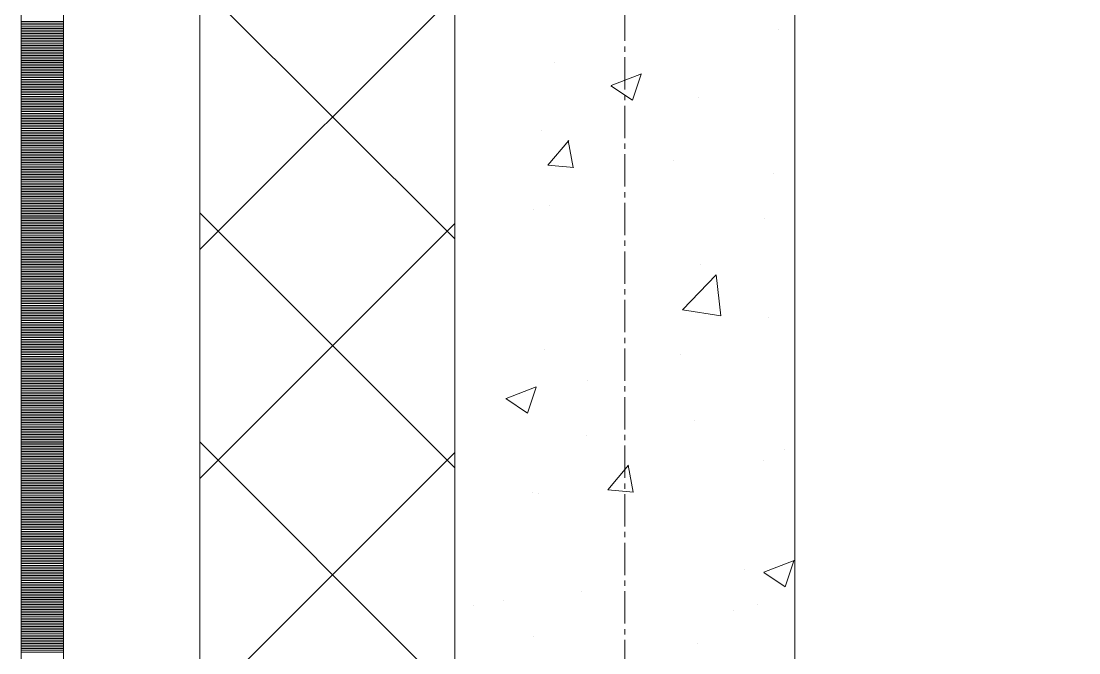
# Model space of a CAD drawing. Header units: millimetres. Extents: x 470010 to 1231400, y -134005 to 421770.
# Drawn here: x 806168 to 806790, y 138429 to 138801 of the extents above; entities that cross this region are included whole.
import ezdxf
from ezdxf.enums import TextEntityAlignment as Align

# ---------------------------------------------------------------- set-up
doc = ezdxf.new("R2010")
doc.units = ezdxf.units.MM
doc.linetypes.add('CENTER2', pattern=[28.575, 19.05, -3.175, 3.175, -3.175])
doc.linetypes.add('DASHED', pattern=[19.05, 12.7, -6.35])
doc.layers.get('Defpoints').update_dxf_attribs({"color": 140})
doc.layers.add('АР_Делит', color=120, linetype='Continuous', lineweight=0, plot=False)
for name, color, linetype, lineweight in [('АР_Стены ПЕНОблок', 52, 'Continuous', 20), ('АР_Тонкая', 254, 'Continuous', 5), ('АР_Утеплитель', 31, 'Continuous', 0), ('АР_Штриховка', 8, 'Continuous', 0)]:
    doc.layers.add(name, color=color, linetype=linetype, lineweight=lineweight)
doc.layers.add('РД_Оси_100', color=7, linetype='Continuous', lineweight=0, true_color=0x525252)
doc.styles.add('style1', font='ARIALN.TTF')

# ---------------------------------------------------------------- blocks, each defined once
blk = doc.blocks.new('СОШ_2200_АР_ОСИ_М100_28.05.24')
at = {"layer": 'АР_Делит', "color": 251, "linetype": 'DASHED', "true_color": 0x636466}
blk.add_lwpolyline([(114955, 135155), (114955, -355), (93595.036, -355), (93595.036, 13855), (94145, 13855), (94145, 68320), (66055, 68320), (66055, 13857.73), (83455, 13857.73), (83455, -355), (45245, -355), (45245, 13145), (44695, 13145), (44695, 26755), (45245, 26755), (45245, 68320), (20455, 68320), (20455, 26755), (27955, 26755), (27955, 13145), (-355, 13145), (-355, 100855)], dxfattribs=at)
at = {"layer": 'РД_Оси_100', "color": 251, "linetype": 'CENTER2', "true_color": 0x636466}
blk.add_line((0, -6155), (0, 139938.679), dxfattribs=at)
blk = doc.blocks.new('A$C9108343f')
at = {"layer": 'АР_Стены ПЕНОблок', "color": 18, "linetype": 'Continuous', "lineweight": 20, "true_color": 0x000000}
for p, q in [((140704.09, 313879.49), (140704.09, 237679.49)), ((140904.09, 237679.49), (140904.09, 313879.49))]:
    blk.add_line(p, q, dxfattribs=at)
at = {"layer": 'АР_Тонкая', "color": 18, "linetype": 'Continuous', "lineweight": 5, "true_color": 0x000000}
for p, q in [((140449.09, 313879.49), (140449.09, 237679.49)), ((140474.09, 313879.49), (140474.09, 237679.49)), ((140474.09, 237679.49), (140474.09, 313879.49)), ((140554.09, 237679.49), (140554.09, 313879.49))]:
    blk.add_line(p, q, dxfattribs=at)
at = {"layer": 'АР_Утеплитель', "color": 18, "linetype": 'Continuous', "lineweight": 0, "true_color": 0x000000}
for p, q in [((140554.09, 313879.49), (140554.09, 237679.49)), ((140704.09, 237679.49), (140704.09, 313879.49))]:
    blk.add_line(p, q, dxfattribs=at)
at = {"layer": 'АР_Штриховка', "color": 18, "linetype": 'Continuous', "lineweight": 0, "true_color": 0x000000}
for p, q in [((140704.09, 239039.34), (140554.09, 239189.34)), ((140554.09, 239033.06), (140704.09, 239183.06)), ((140449.09, 239167.24), (140474.09, 239167.24)), ((140449.09, 239166.24), (140474.09, 239166.24)), ((140449.09, 239165.24), (140474.09, 239165.24)), ((140449.09, 239164.24), (140474.09, 239164.24)), ((140449.09, 239163.24), (140474.09, 239163.24)), ((140449.09, 239162.24), (140474.09, 239162.24)), ((140449.09, 239161.24), (140474.09, 239161.24)), ((140449.09, 239160.24), (140474.09, 239160.24)), ((140449.09, 239159.24), (140474.09, 239159.24)), ((140894.74, 239162.41), (140894.74, 239162.41)), ((140449.09, 239158.24), (140474.09, 239158.24)), ((140449.09, 239157.24), (140474.09, 239157.24)), ((140449.09, 239156.24), (140474.09, 239156.24)), ((140449.09, 239155.24), (140474.09, 239155.24)), ((140449.09, 239154.24), (140474.09, 239154.24)), ((140449.09, 239153.24), (140474.09, 239153.24)), ((140449.09, 239152.24), (140474.09, 239152.24)), ((140449.09, 239151.24), (140474.09, 239151.24)), ((140449.09, 239150.24), (140474.09, 239150.24)), ((140449.09, 239149.24), (140474.09, 239149.24)), ((140449.09, 239148.24), (140474.09, 239148.24)), ((140449.09, 239147.24), (140474.09, 239147.24)), ((140449.09, 239146.24), (140474.09, 239146.24)), ((140449.09, 239145.24), (140474.09, 239145.24)), ((140449.09, 239144.24), (140474.09, 239144.24)), ((140449.09, 239143.24), (140474.09, 239143.24)), ((140449.09, 239142.24), (140474.09, 239142.24)), ((140449.09, 239141.24), (140474.09, 239141.24)), ((140762.82, 239143.36), (140762.82, 239143.36)), ((140449.09, 239140.24), (140474.09, 239140.24)), ((140449.09, 239139.24), (140474.09, 239139.24)), ((140449.09, 239138.24), (140474.09, 239138.24)), ((140449.09, 239137.24), (140474.09, 239137.24)), ((140449.09, 239136.24), (140474.09, 239136.24)), ((140449.09, 239135.24), (140474.09, 239135.24)), ((140449.09, 239134.24), (140474.09, 239134.24)), ((140796.08, 239129.7), (140813.87, 239136.53)), ((140808.64, 239121), (140813.79, 239136.35)), ((140449.09, 239133.24), (140474.09, 239133.24)), ((140449.09, 239132.24), (140474.09, 239132.24)), ((140449.09, 239131.24), (140474.09, 239131.24)), ((140449.09, 239130.24), (140474.09, 239130.24)), ((140449.09, 239129.24), (140474.09, 239129.24)), ((140449.09, 239128.24), (140474.09, 239128.24)), ((140796, 239129.52), (140808.64, 239121)), ((140449.09, 239127.24), (140474.09, 239127.24)), ((140449.09, 239126.24), (140474.09, 239126.24)), ((140449.09, 239125.24), (140474.09, 239125.24)), ((140449.09, 239124.24), (140474.09, 239124.24)), ((140449.09, 239123.24), (140474.09, 239123.24)), ((140449.09, 239122.24), (140474.09, 239122.24)), ((140847.47, 239122.82), (140847.47, 239122.82)), ((140449.09, 239121.24), (140474.09, 239121.24)), ((140449.09, 239120.24), (140474.09, 239120.24)), ((140449.09, 239119.24), (140474.09, 239119.24)), ((140449.09, 239118.24), (140474.09, 239118.24)), ((140449.09, 239117.24), (140474.09, 239117.24)), ((140449.09, 239116.24), (140474.09, 239116.24)), ((140449.09, 239115.24), (140474.09, 239115.24)), ((140449.09, 239114.24), (140474.09, 239114.24)), ((140449.09, 239113.24), (140474.09, 239113.24)), ((140449.09, 239112.24), (140474.09, 239112.24)), ((140449.09, 239111.24), (140474.09, 239111.24)), ((140449.09, 239110.24), (140474.09, 239110.24)), ((140449.09, 239109.24), (140474.09, 239109.24)), ((140449.09, 239108.24), (140474.09, 239108.24)), ((140449.09, 239107.24), (140474.09, 239107.24)), ((140449.09, 239106.24), (140474.09, 239106.24)), ((140449.09, 239105.24), (140474.09, 239105.24)), ((140449.09, 239104.24), (140474.09, 239104.24)), ((140449.09, 239103.24), (140474.09, 239103.24)), ((140449.09, 239102.24), (140474.09, 239102.24)), ((140449.09, 239101.24), (140474.09, 239101.24)), ((140449.09, 239100.24), (140474.09, 239100.24)), ((140449.09, 239099.24), (140474.09, 239099.24)), ((140449.09, 239098.24), (140474.09, 239098.24)), ((140449.09, 239097.24), (140474.09, 239097.24)), ((140755.03, 239103.09), (140755.03, 239103.09)), ((140758.89, 239082.69), (140771.14, 239097.28)), ((140773.82, 239081.3), (140770.89, 239097.22)), ((140449.09, 239096.24), (140474.09, 239096.24)), ((140449.09, 239095.24), (140474.09, 239095.24)), ((140449.09, 239094.24), (140474.09, 239094.24)), ((140449.09, 239093.24), (140474.09, 239093.24)), ((140449.09, 239092.24), (140474.09, 239092.24)), ((140449.09, 239091.24), (140474.09, 239091.24)), ((140449.09, 239090.24), (140474.09, 239090.24)), ((140449.09, 239089.24), (140474.09, 239089.24)), ((140449.09, 239088.24), (140474.09, 239088.24)), ((140449.09, 239087.24), (140474.09, 239087.24)), ((140449.09, 239086.24), (140474.09, 239086.24)), ((140449.09, 239085.24), (140474.09, 239085.24)), ((140832.66, 239085.26), (140832.66, 239085.26)), ((140449.09, 239084.24), (140474.09, 239084.24)), ((140449.09, 239083.24), (140474.09, 239083.24)), ((140449.09, 239082.24), (140474.09, 239082.24)), ((140449.09, 239081.24), (140474.09, 239081.24)), ((140449.09, 239080.24), (140474.09, 239080.24)), ((140449.09, 239079.24), (140474.09, 239079.24)), ((140449.09, 239078.24), (140474.09, 239078.24)), ((140758.89, 239082.68), (140774.07, 239081.35)), ((140449.09, 239077.24), (140474.09, 239077.24)), ((140449.09, 239076.24), (140474.09, 239076.24)), ((140449.09, 239075.24), (140474.09, 239075.24)), ((140449.09, 239074.24), (140474.09, 239074.24)), ((140449.09, 239073.24), (140474.09, 239073.24)), ((140449.09, 239072.24), (140474.09, 239072.24)), ((140891.66, 239077.85), (140891.66, 239077.85)), ((140449.09, 239071.24), (140474.09, 239071.24)), ((140449.09, 239070.24), (140474.09, 239070.24)), ((140449.09, 239069.24), (140474.09, 239069.24)), ((140449.09, 239068.24), (140474.09, 239068.24)), ((140449.09, 239067.24), (140474.09, 239067.24)), ((140449.09, 239066.24), (140474.09, 239066.24)), ((140449.09, 239065.24), (140474.09, 239065.24)), ((140449.09, 239064.24), (140474.09, 239064.24)), ((140449.09, 239063.24), (140474.09, 239063.24)), ((140449.09, 239062.24), (140474.09, 239062.24)), ((140449.09, 239061.24), (140474.09, 239061.24)), ((140449.09, 239060.24), (140474.09, 239060.24)), ((140449.09, 239059.24), (140474.09, 239059.24)), ((140449.09, 239058.24), (140474.09, 239058.24)), ((140449.09, 239057.24), (140474.09, 239057.24)), ((140449.09, 239056.24), (140474.09, 239056.24)), ((140449.09, 239055.24), (140474.09, 239055.24)), ((140449.09, 239054.24), (140474.09, 239054.24)), ((140704.09, 238904.64), (140554.09, 239054.64)), ((140750.63, 239056.87), (140750.63, 239056.87)), ((140759.73, 239058.81), (140759.73, 239058.81)), ((140449.09, 239053.24), (140474.09, 239053.24)), ((140449.09, 239052.24), (140474.09, 239052.24)), ((140449.09, 239051.24), (140474.09, 239051.24)), ((140449.09, 239050.24), (140474.09, 239050.24)), ((140449.09, 239049.24), (140474.09, 239049.24)), ((140449.09, 239048.24), (140474.09, 239048.24)), ((140449.09, 239047.24), (140474.09, 239047.24)), ((140554.09, 238898.35), (140704.09, 239048.35)), ((140886.22, 239051.14), (140886.22, 239051.14)), ((140449.09, 239046.24), (140474.09, 239046.24)), ((140449.09, 239045.24), (140474.09, 239045.24)), ((140449.09, 239044.24), (140474.09, 239044.24)), ((140449.09, 239043.24), (140474.09, 239043.24)), ((140449.09, 239042.24), (140474.09, 239042.24)), ((140449.09, 239041.24), (140474.09, 239041.24)), ((140449.09, 239040.24), (140474.09, 239040.24)), ((140449.09, 239039.24), (140474.09, 239039.24)), ((140449.09, 239038.24), (140474.09, 239038.24)), ((140449.09, 239037.24), (140474.09, 239037.24)), ((140449.09, 239036.24), (140474.09, 239036.24)), ((140449.09, 239035.24), (140474.09, 239035.24)), ((140449.09, 239034.24), (140474.09, 239034.24)), ((140449.09, 239033.24), (140474.09, 239033.24)), ((140449.09, 239032.24), (140474.09, 239032.24)), ((140449.09, 239031.24), (140474.09, 239031.24)), ((140449.09, 239030.24), (140474.09, 239030.24)), ((140449.09, 239029.24), (140474.09, 239029.24)), ((140449.09, 239028.24), (140474.09, 239028.24)), ((140449.09, 239027.24), (140474.09, 239027.24)), ((140449.09, 239026.24), (140474.09, 239026.24)), ((140449.09, 239025.24), (140474.09, 239025.24)), ((140449.09, 239024.24), (140474.09, 239024.24)), ((140449.09, 239023.24), (140474.09, 239023.24)), ((140848.62, 239024.03), (140848.62, 239024.03)), ((140449.09, 239022.24), (140474.09, 239022.24)), ((140449.09, 239021.24), (140474.09, 239021.24)), ((140449.09, 239020.24), (140474.09, 239020.24)), ((140449.09, 239019.24), (140474.09, 239019.24)), ((140449.09, 239018.24), (140474.09, 239018.24)), ((140449.09, 239017.24), (140474.09, 239017.24)), ((140449.09, 239016.24), (140474.09, 239016.24)), ((140838.09, 238997.6), (140857.88, 239018.22)), ((140860.64, 238994.09), (140857.83, 239018.21)), ((140449.09, 239015.24), (140474.09, 239015.24)), ((140449.09, 239014.24), (140474.09, 239014.24)), ((140449.09, 239013.24), (140474.09, 239013.24)), ((140449.09, 239012.24), (140474.09, 239012.24)), ((140449.09, 239011.24), (140474.09, 239011.24)), ((140449.09, 239010.24), (140474.09, 239010.24)), ((140449.09, 239009.24), (140474.09, 239009.24)), ((140449.09, 239008.24), (140474.09, 239008.24)), ((140449.09, 239007.24), (140474.09, 239007.24)), ((140449.09, 239006.24), (140474.09, 239006.24)), ((140449.09, 239005.24), (140474.09, 239005.24)), ((140449.09, 239004.24), (140474.09, 239004.24)), ((140449.09, 239003.24), (140474.09, 239003.24)), ((140449.09, 239002.24), (140474.09, 239002.24)), ((140449.09, 239001.24), (140474.09, 239001.24)), ((140449.09, 239000.24), (140474.09, 239000.24)), ((140449.09, 238999.24), (140474.09, 238999.24)), ((140449.09, 238998.24), (140474.09, 238998.24)), ((140838.06, 238997.67), (140860.65, 238994.17)), ((140449.09, 238997.24), (140474.09, 238997.24)), ((140449.09, 238996.24), (140474.09, 238996.24)), ((140449.09, 238995.24), (140474.09, 238995.24)), ((140449.09, 238994.24), (140474.09, 238994.24)), ((140449.09, 238993.24), (140474.09, 238993.24)), ((140449.09, 238992.24), (140474.09, 238992.24)), ((140449.09, 238991.24), (140474.09, 238991.24)), ((140888.57, 238993.3), (140888.57, 238993.3)), ((140449.09, 238990.24), (140474.09, 238990.24)), ((140449.09, 238989.24), (140474.09, 238989.24)), ((140449.09, 238988.24), (140474.09, 238988.24)), ((140449.09, 238987.24), (140474.09, 238987.24)), ((140449.09, 238986.24), (140474.09, 238986.24)), ((140449.09, 238985.24), (140474.09, 238985.24)), ((140449.09, 238984.24), (140474.09, 238984.24)), ((140449.09, 238983.24), (140474.09, 238983.24)), ((140449.09, 238982.24), (140474.09, 238982.24)), ((140449.09, 238981.24), (140474.09, 238981.24)), ((140449.09, 238980.24), (140474.09, 238980.24)), ((140449.09, 238979.24), (140474.09, 238979.24)), ((140449.09, 238978.24), (140474.09, 238978.24)), ((140449.09, 238977.24), (140474.09, 238977.24)), ((140449.09, 238976.24), (140474.09, 238976.24)), ((140449.09, 238975.24), (140474.09, 238975.24)), ((140449.09, 238974.24), (140474.09, 238974.24)), ((140449.09, 238973.24), (140474.09, 238973.24)), ((140756.64, 238974.25), (140756.64, 238974.25)), ((140449.09, 238972.24), (140474.09, 238972.24)), ((140449.09, 238971.24), (140474.09, 238971.24)), ((140449.09, 238970.24), (140474.09, 238970.24)), ((140449.09, 238969.24), (140474.09, 238969.24)), ((140449.09, 238968.24), (140474.09, 238968.24)), ((140449.09, 238967.24), (140474.09, 238967.24)), ((140836.99, 238971.27), (140836.99, 238971.27)), ((140449.09, 238966.24), (140474.09, 238966.24)), ((140449.09, 238965.24), (140474.09, 238965.24)), ((140449.09, 238964.24), (140474.09, 238964.24)), ((140449.09, 238963.24), (140474.09, 238963.24)), ((140449.09, 238962.24), (140474.09, 238962.24)), ((140449.09, 238961.24), (140474.09, 238961.24)), ((140449.09, 238960.24), (140474.09, 238960.24)), ((140449.09, 238959.24), (140474.09, 238959.24)), ((140449.09, 238958.24), (140474.09, 238958.24)), ((140449.09, 238957.24), (140474.09, 238957.24)), ((140449.09, 238956.24), (140474.09, 238956.24)), ((140449.09, 238955.24), (140474.09, 238955.24)), ((140449.09, 238954.24), (140474.09, 238954.24)), ((140782.13, 238956.15), (140782.13, 238956.15)), ((140449.09, 238953.24), (140474.09, 238953.24)), ((140449.09, 238952.24), (140474.09, 238952.24)), ((140449.09, 238951.24), (140474.09, 238951.24)), ((140449.09, 238950.24), (140474.09, 238950.24)), ((140449.09, 238949.24), (140474.09, 238949.24)), ((140449.09, 238948.24), (140474.09, 238948.24)), ((140734.28, 238945.51), (140752.07, 238952.34)), ((140746.84, 238936.81), (140751.99, 238952.16)), ((140449.09, 238947.24), (140474.09, 238947.24)), ((140449.09, 238946.24), (140474.09, 238946.24)), ((140449.09, 238945.24), (140474.09, 238945.24)), ((140449.09, 238944.24), (140474.09, 238944.24)), ((140449.09, 238943.24), (140474.09, 238943.24)), ((140449.09, 238942.24), (140474.09, 238942.24)), ((140734.2, 238945.34), (140746.84, 238936.81)), ((140449.09, 238941.24), (140474.09, 238941.24)), ((140449.09, 238940.24), (140474.09, 238940.24)), ((140449.09, 238939.24), (140474.09, 238939.24)), ((140449.09, 238938.24), (140474.09, 238938.24)), ((140449.09, 238937.24), (140474.09, 238937.24)), ((140449.09, 238936.24), (140474.09, 238936.24)), ((140449.09, 238935.24), (140474.09, 238935.24)), ((140449.09, 238934.24), (140474.09, 238934.24)), ((140449.09, 238933.24), (140474.09, 238933.24)), ((140449.09, 238932.24), (140474.09, 238932.24)), ((140449.09, 238931.24), (140474.09, 238931.24)), ((140449.09, 238930.24), (140474.09, 238930.24)), ((140449.09, 238929.24), (140474.09, 238929.24)), ((140845.39, 238932.22), (140845.39, 238932.22)), ((140449.09, 238928.24), (140474.09, 238928.24)), ((140449.09, 238927.24), (140474.09, 238927.24)), ((140449.09, 238926.24), (140474.09, 238926.24)), ((140449.09, 238925.24), (140474.09, 238925.24)), ((140449.09, 238924.24), (140474.09, 238924.24)), ((140449.09, 238923.24), (140474.09, 238923.24)), ((140781.8, 238923.85), (140781.8, 238923.85)), ((140449.09, 238922.24), (140474.09, 238922.24)), ((140449.09, 238921.24), (140474.09, 238921.24)), ((140449.09, 238920.24), (140474.09, 238920.24)), ((140449.09, 238919.24), (140474.09, 238919.24)), ((140449.09, 238918.24), (140474.09, 238918.24)), ((140449.09, 238917.24), (140474.09, 238917.24)), ((140704.09, 238769.93), (140554.09, 238919.93)), ((140449.09, 238916.24), (140474.09, 238916.24)), ((140449.09, 238915.24), (140474.09, 238915.24)), ((140449.09, 238914.24), (140474.09, 238914.24)), ((140449.09, 238913.24), (140474.09, 238913.24)), ((140449.09, 238912.24), (140474.09, 238912.24)), ((140449.09, 238911.24), (140474.09, 238911.24)), ((140554.09, 238763.65), (140704.09, 238913.65)), ((140897.85, 238915.5), (140897.85, 238915.5)), ((140449.09, 238910.24), (140474.09, 238910.24)), ((140449.09, 238909.24), (140474.09, 238909.24)), ((140449.09, 238908.24), (140474.09, 238908.24)), ((140449.09, 238907.24), (140474.09, 238907.24)), ((140449.09, 238906.24), (140474.09, 238906.24)), ((140449.09, 238905.24), (140474.09, 238905.24)), ((140449.09, 238904.24), (140474.09, 238904.24)), ((140794.14, 238891.63), (140806.38, 238906.22)), ((140809.07, 238890.25), (140806.13, 238906.17)), ((140885.48, 238908.74), (140885.48, 238908.74)), ((140449.09, 238903.24), (140474.09, 238903.24)), ((140449.09, 238902.24), (140474.09, 238902.24)), ((140449.09, 238901.24), (140474.09, 238901.24)), ((140449.09, 238900.24), (140474.09, 238900.24)), ((140449.09, 238899.24), (140474.09, 238899.24)), ((140449.09, 238898.24), (140474.09, 238898.24)), ((140449.09, 238897.24), (140474.09, 238897.24)), ((140449.09, 238896.24), (140474.09, 238896.24)), ((140449.09, 238895.24), (140474.09, 238895.24)), ((140449.09, 238894.24), (140474.09, 238894.24)), ((140449.09, 238893.24), (140474.09, 238893.24)), ((140449.09, 238892.24), (140474.09, 238892.24)), ((140794.14, 238891.62), (140809.32, 238890.29)), ((140449.09, 238891.24), (140474.09, 238891.24)), ((140449.09, 238890.24), (140474.09, 238890.24)), ((140449.09, 238889.24), (140474.09, 238889.24)), ((140449.09, 238888.24), (140474.09, 238888.24)), ((140449.09, 238887.24), (140474.09, 238887.24)), ((140449.09, 238886.24), (140474.09, 238886.24)), ((140749.72, 238890.07), (140749.72, 238890.07)), ((140753.55, 238889.7), (140753.55, 238889.7)), ((140449.09, 238885.24), (140474.09, 238885.24)), ((140449.09, 238884.24), (140474.09, 238884.24)), ((140449.09, 238883.24), (140474.09, 238883.24)), ((140449.09, 238882.24), (140474.09, 238882.24)), ((140449.09, 238881.24), (140474.09, 238881.24)), ((140449.09, 238880.24), (140474.09, 238880.24)), ((140449.09, 238879.24), (140474.09, 238879.24)), ((140449.09, 238878.24), (140474.09, 238878.24)), ((140449.09, 238877.24), (140474.09, 238877.24)), ((140449.09, 238876.24), (140474.09, 238876.24)), ((140449.09, 238875.24), (140474.09, 238875.24)), ((140449.09, 238874.24), (140474.09, 238874.24)), ((140449.09, 238873.24), (140474.09, 238873.24)), ((140449.09, 238872.24), (140474.09, 238872.24)), ((140449.09, 238871.24), (140474.09, 238871.24)), ((140449.09, 238870.24), (140474.09, 238870.24)), ((140449.09, 238869.24), (140474.09, 238869.24)), ((140449.09, 238868.24), (140474.09, 238868.24)), ((140449.09, 238867.24), (140474.09, 238867.24)), ((140449.09, 238866.24), (140474.09, 238866.24)), ((140449.09, 238865.24), (140474.09, 238865.24)), ((140449.09, 238864.24), (140474.09, 238864.24)), ((140449.09, 238863.24), (140474.09, 238863.24)), ((140449.09, 238862.24), (140474.09, 238862.24)), ((140449.09, 238861.24), (140474.09, 238861.24)), ((140449.09, 238860.24), (140474.09, 238860.24)), ((140449.09, 238859.24), (140474.09, 238859.24)), ((140449.09, 238858.24), (140474.09, 238858.24)), ((140449.09, 238857.24), (140474.09, 238857.24)), ((140449.09, 238856.24), (140474.09, 238856.24)), ((140449.09, 238855.24), (140474.09, 238855.24)), ((140449.09, 238854.24), (140474.09, 238854.24)), ((140449.09, 238853.24), (140474.09, 238853.24)), ((140449.09, 238852.24), (140474.09, 238852.24)), ((140449.09, 238851.24), (140474.09, 238851.24)), ((140449.09, 238850.24), (140474.09, 238850.24)), ((140449.09, 238849.24), (140474.09, 238849.24)), ((140449.09, 238848.24), (140474.09, 238848.24)), ((140885.9, 238843.25), (140903.68, 238850.08)), ((140898.46, 238834.55), (140903.61, 238849.9)), ((140449.09, 238847.24), (140474.09, 238847.24)), ((140449.09, 238846.24), (140474.09, 238846.24)), ((140449.09, 238845.24), (140474.09, 238845.24)), ((140449.09, 238844.24), (140474.09, 238844.24)), ((140449.09, 238843.24), (140474.09, 238843.24)), ((140449.09, 238842.24), (140474.09, 238842.24)), ((140874.77, 238844.7), (140874.77, 238844.7)), ((140885.82, 238843.07), (140898.45, 238834.55)), ((140449.09, 238841.24), (140474.09, 238841.24)), ((140449.09, 238840.24), (140474.09, 238840.24)), ((140449.09, 238839.24), (140474.09, 238839.24)), ((140449.09, 238838.24), (140474.09, 238838.24)), ((140449.09, 238837.24), (140474.09, 238837.24)), ((140449.09, 238836.24), (140474.09, 238836.24)), ((140449.09, 238835.24), (140474.09, 238835.24)), ((140449.09, 238834.24), (140474.09, 238834.24)), ((140449.09, 238833.24), (140474.09, 238833.24)), ((140449.09, 238832.24), (140474.09, 238832.24)), ((140449.09, 238831.24), (140474.09, 238831.24)), ((140449.09, 238830.24), (140474.09, 238830.24)), ((140778.57, 238832.04), (140778.57, 238832.04)), ((140449.09, 238829.24), (140474.09, 238829.24)), ((140449.09, 238828.24), (140474.09, 238828.24)), ((140449.09, 238827.24), (140474.09, 238827.24)), ((140449.09, 238826.24), (140474.09, 238826.24)), ((140449.09, 238825.24), (140474.09, 238825.24)), ((140449.09, 238824.24), (140474.09, 238824.24)), ((140449.09, 238823.24), (140474.09, 238823.24)), ((140714.98, 238823.67), (140714.98, 238823.67)), ((140732.67, 238826.36), (140732.67, 238826.36)), ((140882.39, 238824.19), (140882.39, 238824.19)), ((140449.09, 238822.24), (140474.09, 238822.24)), ((140449.09, 238821.24), (140474.09, 238821.24)), ((140449.09, 238820.24), (140474.09, 238820.24)), ((140449.09, 238819.24), (140474.09, 238819.24)), ((140449.09, 238818.24), (140474.09, 238818.24)), ((140449.09, 238817.24), (140474.09, 238817.24)), ((140868.26, 238820.63), (140868.26, 238820.63)), ((140449.09, 238816.24), (140474.09, 238816.24)), ((140449.09, 238815.24), (140474.09, 238815.24)), ((140449.09, 238814.24), (140474.09, 238814.24)), ((140449.09, 238813.24), (140474.09, 238813.24)), ((140449.09, 238812.24), (140474.09, 238812.24)), ((140449.09, 238811.24), (140474.09, 238811.24)), ((140449.09, 238810.24), (140474.09, 238810.24)), ((140449.09, 238809.24), (140474.09, 238809.24)), ((140449.09, 238808.24), (140474.09, 238808.24)), ((140449.09, 238807.24), (140474.09, 238807.24)), ((140449.09, 238806.24), (140474.09, 238806.24)), ((140449.09, 238805.24), (140474.09, 238805.24)), ((140750.47, 238805.14), (140750.47, 238805.14)), ((140449.09, 238804.24), (140474.09, 238804.24)), ((140449.09, 238803.24), (140474.09, 238803.24)), ((140449.09, 238802.24), (140474.09, 238802.24)), ((140449.09, 238801.24), (140474.09, 238801.24)), ((140449.09, 238800.24), (140474.09, 238800.24)), ((140449.09, 238799.24), (140474.09, 238799.24)), ((140846.73, 238801.18), (140846.73, 238801.18)), ((140449.09, 238798.24), (140474.09, 238798.24)), ((140449.09, 238797.24), (140474.09, 238797.24)), ((140449.09, 238796.24), (140474.09, 238796.24))]:
    blk.add_line(p, q, dxfattribs=at)
at = {"layer": 'РД_Оси_100'}
blk.add_blockref('СОШ_2200_АР_ОСИ_М100_28.05.24', (140804.09, 223079.49), dxfattribs=at)
at = {"layer": 'Defpoints', "color": 18, "true_color": 0x000000, "style": 'style1'}
for p in [(143949.34, 316089.12), (143974.98, 281639.5), (143890.4, 273244.71), (143839.99, 264276.81), (143967.75, 254892.38), (12251.96, 104178.14), (12382.58, 96023.14)]:
    blk.add_attdef('АР-ПОМЕЩЕНИЕ:НАИМЕНОВАНИЕ', text='', height=100, dxfattribs=at).set_placement(p, align=Align.MIDDLE)
at = {"layer": 'Defpoints', "color": 18, "true_color": 0x000000, "style": 'style1', "flags": 8}
for p in [(143951.3, 279099.09), (143848.34, 269251.11), (143875.33, 260094.25), (144049.74, 250824.7), (163419.28, 238153.36), (155897.46, 237965.97), (183037.2, 237965.97), (143342.94, 237876.19)]:
    blk.add_attdef('АР-ПОМЕЩЕНИЕ:НАИМЕНОВАНИЕ', text='', height=100, dxfattribs=at).set_placement(p, align=Align.MIDDLE)

msp = doc.modelspace()

# ---------------------------------------------------------------- linework, layer by layer
at = {"layer": 'АР_Стены ПЕНОблок', "color": 18, "linetype": 'Continuous', "lineweight": 20, "true_color": 0x000000}
for p, q in [((806422.706, 213513.251), (806422.706, 137313.251)), ((806622.706, 137313.251), (806622.706, 213513.251))]:
    msp.add_line(p, q, dxfattribs=at)
at = {"layer": 'АР_Тонкая', "color": 18, "linetype": 'Continuous', "lineweight": 5, "true_color": 0x000000}
for p, q in [((806167.706, 213513.251), (806167.706, 137313.251)), ((806192.706, 213513.251), (806192.706, 137313.251)), ((806192.706, 137313.251), (806192.706, 213513.251)), ((806272.706, 137313.251), (806272.706, 213513.251))]:
    msp.add_line(p, q, dxfattribs=at)
at = {"layer": 'АР_Утеплитель', "color": 18, "linetype": 'Continuous', "lineweight": 0, "true_color": 0x000000}
for p, q in [((806272.706, 213513.251), (806272.706, 137313.251)), ((806422.706, 137313.251), (806422.706, 213513.251))]:
    msp.add_line(p, q, dxfattribs=at)
at = {"layer": 'АР_Штриховка', "color": 18, "linetype": 'Continuous', "lineweight": 0, "true_color": 0x000000}
for p, q in [((806422.706, 138673.101), (806272.706, 138823.101)), ((806272.706, 138666.814), (806422.706, 138816.814)), ((806167.706, 138801), (806192.706, 138801)), ((806167.706, 138800), (806192.706, 138800)), ((806167.706, 138799), (806192.706, 138799)), ((806167.706, 138798), (806192.706, 138798)), ((806167.706, 138797), (806192.706, 138797)), ((806167.706, 138796), (806192.706, 138796)), ((806167.706, 138795), (806192.706, 138795)), ((806167.706, 138794), (806192.706, 138794)), ((806167.706, 138793), (806192.706, 138793)), ((806167.706, 138792), (806192.706, 138792)), ((806167.706, 138791), (806192.706, 138791)), ((806167.706, 138790), (806192.706, 138790)), ((806167.706, 138789), (806192.706, 138789)), ((806167.706, 138788), (806192.706, 138788)), ((806167.706, 138787), (806192.706, 138787)), ((806167.706, 138786), (806192.706, 138786)), ((806167.706, 138785), (806192.706, 138785)), ((806167.706, 138784), (806192.706, 138784)), ((806167.706, 138783), (806192.706, 138783)), ((806167.706, 138782), (806192.706, 138782)), ((806167.706, 138781), (806192.706, 138781)), ((806167.706, 138780), (806192.706, 138780)), ((806167.706, 138779), (806192.706, 138779)), ((806167.706, 138778), (806192.706, 138778)), ((806167.706, 138777), (806192.706, 138777)), ((806167.706, 138776), (806192.706, 138776)), ((806167.706, 138775), (806192.706, 138775)), ((806167.706, 138774), (806192.706, 138774)), ((806167.706, 138773), (806192.706, 138773)), ((806167.706, 138772), (806192.706, 138772)), ((806167.706, 138771), (806192.706, 138771)), ((806167.706, 138770), (806192.706, 138770)), ((806167.706, 138769), (806192.706, 138769)), ((806167.706, 138768), (806192.706, 138768)), ((806514.696, 138763.46), (806532.481, 138770.287)), ((806527.255, 138754.759), (806532.406, 138770.108)), ((806167.706, 138767), (806192.706, 138767)), ((806167.706, 138766), (806192.706, 138766)), ((806167.706, 138765), (806192.706, 138765)), ((806167.706, 138764), (806192.706, 138764)), ((806167.706, 138763), (806192.706, 138763)), ((806167.706, 138762), (806192.706, 138762)), ((806514.616, 138763.282), (806527.25, 138754.76)), ((806167.706, 138761), (806192.706, 138761)), ((806167.706, 138760), (806192.706, 138760)), ((806167.706, 138759), (806192.706, 138759)), ((806167.706, 138758), (806192.706, 138758)), ((806167.706, 138757), (806192.706, 138757)), ((806167.706, 138756), (806192.706, 138756)), ((806167.706, 138755), (806192.706, 138755)), ((806167.706, 138754), (806192.706, 138754)), ((806167.706, 138753), (806192.706, 138753)), ((806167.706, 138752), (806192.706, 138752)), ((806167.706, 138751), (806192.706, 138751)), ((806167.706, 138750), (806192.706, 138750)), ((806167.706, 138749), (806192.706, 138749)), ((806167.706, 138748), (806192.706, 138748)), ((806167.706, 138747), (806192.706, 138747)), ((806167.706, 138746), (806192.706, 138746)), ((806167.706, 138745), (806192.706, 138745)), ((806167.706, 138744), (806192.706, 138744)), ((806167.706, 138743), (806192.706, 138743)), ((806167.706, 138742), (806192.706, 138742)), ((806167.706, 138741), (806192.706, 138741)), ((806167.706, 138740), (806192.706, 138740)), ((806167.706, 138739), (806192.706, 138739)), ((806167.706, 138738), (806192.706, 138738)), ((806167.706, 138737), (806192.706, 138737)), ((806167.706, 138736), (806192.706, 138736)), ((806167.706, 138735), (806192.706, 138735)), ((806167.706, 138734), (806192.706, 138734)), ((806167.706, 138733), (806192.706, 138733)), ((806167.706, 138732), (806192.706, 138732)), ((806167.706, 138731), (806192.706, 138731)), ((806477.505, 138716.444), (806489.75, 138731.038)), ((806492.437, 138715.06), (806489.5, 138730.982)), ((806167.706, 138730), (806192.706, 138730)), ((806167.706, 138729), (806192.706, 138729)), ((806167.706, 138728), (806192.706, 138728)), ((806167.706, 138727), (806192.706, 138727)), ((806167.706, 138726), (806192.706, 138726)), ((806167.706, 138725), (806192.706, 138725)), ((806167.706, 138724), (806192.706, 138724)), ((806167.706, 138723), (806192.706, 138723)), ((806167.706, 138722), (806192.706, 138722)), ((806167.706, 138721), (806192.706, 138721)), ((806167.706, 138720), (806192.706, 138720)), ((806167.706, 138719), (806192.706, 138719)), ((806167.706, 138718), (806192.706, 138718)), ((806167.706, 138717), (806192.706, 138717)), ((806167.706, 138716), (806192.706, 138716)), ((806167.706, 138715), (806192.706, 138715)), ((806167.706, 138714), (806192.706, 138714)), ((806167.706, 138713), (806192.706, 138713)), ((806167.706, 138712), (806192.706, 138712)), ((806477.504, 138716.435), (806492.686, 138715.106)), ((806167.706, 138711), (806192.706, 138711)), ((806167.706, 138710), (806192.706, 138710)), ((806167.706, 138709), (806192.706, 138709)), ((806167.706, 138708), (806192.706, 138708)), ((806167.706, 138707), (806192.706, 138707)), ((806167.706, 138706), (806192.706, 138706)), ((806167.706, 138705), (806192.706, 138705)), ((806167.706, 138704), (806192.706, 138704)), ((806167.706, 138703), (806192.706, 138703)), ((806167.706, 138702), (806192.706, 138702)), ((806167.706, 138701), (806192.706, 138701)), ((806167.706, 138700), (806192.706, 138700)), ((806167.706, 138699), (806192.706, 138699)), ((806167.706, 138698), (806192.706, 138698)), ((806167.706, 138697), (806192.706, 138697)), ((806167.706, 138696), (806192.706, 138696)), ((806167.706, 138695), (806192.706, 138695)), ((806167.706, 138694), (806192.706, 138694)), ((806167.706, 138693), (806192.706, 138693)), ((806167.706, 138692), (806192.706, 138692)), ((806167.706, 138691), (806192.706, 138691)), ((806167.706, 138690), (806192.706, 138690)), ((806167.706, 138689), (806192.706, 138689)), ((806167.706, 138688), (806192.706, 138688)), ((806167.706, 138687), (806192.706, 138687)), ((806422.706, 138538.397), (806272.706, 138688.397)), ((806167.706, 138686), (806192.706, 138686)), ((806167.706, 138685), (806192.706, 138685)), ((806167.706, 138684), (806192.706, 138684)), ((806167.706, 138683), (806192.706, 138683)), ((806167.706, 138682), (806192.706, 138682)), ((806167.706, 138681), (806192.706, 138681)), ((806272.706, 138532.11), (806422.706, 138682.11)), ((806167.706, 138680), (806192.706, 138680)), ((806167.706, 138679), (806192.706, 138679)), ((806167.706, 138678), (806192.706, 138678)), ((806167.706, 138677), (806192.706, 138677)), ((806167.706, 138676), (806192.706, 138676)), ((806167.706, 138675), (806192.706, 138675)), ((806167.706, 138674), (806192.706, 138674)), ((806167.706, 138673), (806192.706, 138673)), ((806167.706, 138672), (806192.706, 138672)), ((806167.706, 138671), (806192.706, 138671)), ((806167.706, 138670), (806192.706, 138670)), ((806167.706, 138669), (806192.706, 138669)), ((806167.706, 138668), (806192.706, 138668)), ((806167.706, 138667), (806192.706, 138667)), ((806167.706, 138666), (806192.706, 138666)), ((806167.706, 138665), (806192.706, 138665)), ((806167.706, 138664), (806192.706, 138664)), ((806167.706, 138663), (806192.706, 138663)), ((806167.706, 138662), (806192.706, 138662)), ((806167.706, 138661), (806192.706, 138661)), ((806167.706, 138660), (806192.706, 138660)), ((806167.706, 138659), (806192.706, 138659)), ((806167.706, 138658), (806192.706, 138658)), ((806167.706, 138657), (806192.706, 138657)), ((806167.706, 138656), (806192.706, 138656)), ((806167.706, 138655), (806192.706, 138655)), ((806167.706, 138654), (806192.706, 138654)), ((806167.706, 138653), (806192.706, 138653)), ((806167.706, 138652), (806192.706, 138652)), ((806167.706, 138651), (806192.706, 138651)), ((806167.706, 138650), (806192.706, 138650)), ((806556.706, 138631.356), (806576.489, 138651.974)), ((806579.25, 138627.847), (806576.444, 138651.969)), ((806167.706, 138649), (806192.706, 138649)), ((806167.706, 138648), (806192.706, 138648)), ((806167.706, 138647), (806192.706, 138647)), ((806167.706, 138646), (806192.706, 138646)), ((806167.706, 138645), (806192.706, 138645)), ((806167.706, 138644), (806192.706, 138644)), ((806167.706, 138643), (806192.706, 138643)), ((806167.706, 138642), (806192.706, 138642)), ((806167.706, 138641), (806192.706, 138641)), ((806167.706, 138640), (806192.706, 138640)), ((806167.706, 138639), (806192.706, 138639)), ((806167.706, 138638), (806192.706, 138638)), ((806167.706, 138637), (806192.706, 138637)), ((806167.706, 138636), (806192.706, 138636)), ((806167.706, 138635), (806192.706, 138635)), ((806167.706, 138634), (806192.706, 138634)), ((806167.706, 138633), (806192.706, 138633)), ((806167.706, 138632), (806192.706, 138632)), ((806167.706, 138631), (806192.706, 138631)), ((806556.672, 138631.427), (806579.262, 138627.924)), ((806167.706, 138630), (806192.706, 138630)), ((806167.706, 138629), (806192.706, 138629)), ((806167.706, 138628), (806192.706, 138628)), ((806167.706, 138627), (806192.706, 138627)), ((806167.706, 138626), (806192.706, 138626)), ((806167.706, 138625), (806192.706, 138625)), ((806167.706, 138624), (806192.706, 138624)), ((806167.706, 138623), (806192.706, 138623)), ((806167.706, 138622), (806192.706, 138622)), ((806167.706, 138621), (806192.706, 138621)), ((806167.706, 138620), (806192.706, 138620)), ((806167.706, 138619), (806192.706, 138619)), ((806167.706, 138618), (806192.706, 138618)), ((806167.706, 138617), (806192.706, 138617)), ((806167.706, 138616), (806192.706, 138616)), ((806167.706, 138615), (806192.706, 138615)), ((806167.706, 138614), (806192.706, 138614)), ((806167.706, 138613), (806192.706, 138613)), ((806167.706, 138612), (806192.706, 138612)), ((806167.706, 138611), (806192.706, 138611)), ((806167.706, 138610), (806192.706, 138610)), ((806167.706, 138609), (806192.706, 138609)), ((806167.706, 138608), (806192.706, 138608)), ((806167.706, 138607), (806192.706, 138607)), ((806167.706, 138606), (806192.706, 138606)), ((806167.706, 138605), (806192.706, 138605)), ((806167.706, 138604), (806192.706, 138604)), ((806167.706, 138603), (806192.706, 138603)), ((806167.706, 138602), (806192.706, 138602)), ((806167.706, 138601), (806192.706, 138601)), ((806167.706, 138600), (806192.706, 138600)), ((806167.706, 138599), (806192.706, 138599)), ((806167.706, 138598), (806192.706, 138598)), ((806167.706, 138597), (806192.706, 138597)), ((806167.706, 138596), (806192.706, 138596)), ((806167.706, 138595), (806192.706, 138595)), ((806167.706, 138594), (806192.706, 138594)), ((806167.706, 138593), (806192.706, 138593)), ((806167.706, 138592), (806192.706, 138592)), ((806167.706, 138591), (806192.706, 138591)), ((806167.706, 138590), (806192.706, 138590)), ((806167.706, 138589), (806192.706, 138589)), ((806167.706, 138588), (806192.706, 138588)), ((806167.706, 138587), (806192.706, 138587)), ((806167.706, 138586), (806192.706, 138586)), ((806167.706, 138585), (806192.706, 138585)), ((806167.706, 138584), (806192.706, 138584)), ((806167.706, 138583), (806192.706, 138583)), ((806167.706, 138582), (806192.706, 138582)), ((806452.894, 138579.272), (806470.679, 138586.099)), ((806465.453, 138570.571), (806470.603, 138585.92)), ((806167.706, 138581), (806192.706, 138581)), ((806167.706, 138580), (806192.706, 138580)), ((806167.706, 138579), (806192.706, 138579)), ((806167.706, 138578), (806192.706, 138578)), ((806167.706, 138577), (806192.706, 138577)), ((806167.706, 138576), (806192.706, 138576)), ((806167.706, 138575), (806192.706, 138575)), ((806452.814, 138579.095), (806465.448, 138570.572)), ((806167.706, 138574), (806192.706, 138574)), ((806167.706, 138573), (806192.706, 138573)), ((806167.706, 138572), (806192.706, 138572)), ((806167.706, 138571), (806192.706, 138571)), ((806167.706, 138570), (806192.706, 138570)), ((806167.706, 138569), (806192.706, 138569)), ((806167.706, 138568), (806192.706, 138568)), ((806167.706, 138567), (806192.706, 138567)), ((806167.706, 138566), (806192.706, 138566)), ((806167.706, 138565), (806192.706, 138565)), ((806167.706, 138564), (806192.706, 138564)), ((806167.706, 138563), (806192.706, 138563)), ((806167.706, 138562), (806192.706, 138562)), ((806167.706, 138561), (806192.706, 138561)), ((806167.706, 138560), (806192.706, 138560)), ((806167.706, 138559), (806192.706, 138559)), ((806167.706, 138558), (806192.706, 138558)), ((806167.706, 138557), (806192.706, 138557)), ((806167.706, 138556), (806192.706, 138556)), ((806167.706, 138555), (806192.706, 138555)), ((806167.706, 138554), (806192.706, 138554)), ((806167.706, 138553), (806192.706, 138553)), ((806167.706, 138552), (806192.706, 138552)), ((806167.706, 138551), (806192.706, 138551)), ((806167.706, 138550), (806192.706, 138550)), ((806422.706, 138403.693), (806272.706, 138553.693)), ((806167.706, 138549), (806192.706, 138549)), ((806167.706, 138548), (806192.706, 138548)), ((806167.706, 138547), (806192.706, 138547)), ((806167.706, 138546), (806192.706, 138546)), ((806167.706, 138545), (806192.706, 138545)), ((806167.706, 138544), (806192.706, 138544)), ((806272.706, 138397.406), (806422.706, 138547.406)), ((806167.706, 138543), (806192.706, 138543)), ((806167.706, 138542), (806192.706, 138542)), ((806167.706, 138541), (806192.706, 138541)), ((806167.706, 138540), (806192.706, 138540)), ((806167.706, 138539), (806192.706, 138539)), ((806167.706, 138538), (806192.706, 138538)), ((806512.748, 138525.388), (806524.993, 138539.981)), ((806527.679, 138524.003), (806524.743, 138539.925)), ((806167.706, 138537), (806192.706, 138537)), ((806167.706, 138536), (806192.706, 138536)), ((806167.706, 138535), (806192.706, 138535)), ((806167.706, 138534), (806192.706, 138534)), ((806167.706, 138533), (806192.706, 138533)), ((806167.706, 138532), (806192.706, 138532)), ((806167.706, 138531), (806192.706, 138531)), ((806167.706, 138530), (806192.706, 138530)), ((806167.706, 138529), (806192.706, 138529)), ((806167.706, 138528), (806192.706, 138528)), ((806167.706, 138527), (806192.706, 138527)), ((806167.706, 138526), (806192.706, 138526)), ((806512.747, 138525.378), (806527.929, 138524.05)), ((806167.706, 138525), (806192.706, 138525)), ((806167.706, 138524), (806192.706, 138524)), ((806167.706, 138523), (806192.706, 138523)), ((806167.706, 138522), (806192.706, 138522)), ((806167.706, 138521), (806192.706, 138521)), ((806167.706, 138520), (806192.706, 138520)), ((806167.706, 138519), (806192.706, 138519)), ((806167.706, 138518), (806192.706, 138518)), ((806167.706, 138517), (806192.706, 138517)), ((806167.706, 138516), (806192.706, 138516)), ((806167.706, 138515), (806192.706, 138515)), ((806167.706, 138514), (806192.706, 138514)), ((806167.706, 138513), (806192.706, 138513)), ((806167.706, 138512), (806192.706, 138512)), ((806167.706, 138511), (806192.706, 138511)), ((806167.706, 138510), (806192.706, 138510)), ((806167.706, 138509), (806192.706, 138509)), ((806167.706, 138508), (806192.706, 138508)), ((806167.706, 138507), (806192.706, 138507)), ((806167.706, 138506), (806192.706, 138506)), ((806167.706, 138505), (806192.706, 138505)), ((806167.706, 138504), (806192.706, 138504)), ((806167.706, 138503), (806192.706, 138503)), ((806167.706, 138502), (806192.706, 138502)), ((806167.706, 138501), (806192.706, 138501)), ((806167.706, 138500), (806192.706, 138500)), ((806167.706, 138499), (806192.706, 138499)), ((806167.706, 138498), (806192.706, 138498)), ((806167.706, 138497), (806192.706, 138497)), ((806167.706, 138496), (806192.706, 138496)), ((806167.706, 138495), (806192.706, 138495)), ((806167.706, 138494), (806192.706, 138494)), ((806167.706, 138493), (806192.706, 138493)), ((806167.706, 138492), (806192.706, 138492)), ((806167.706, 138491), (806192.706, 138491)), ((806167.706, 138490), (806192.706, 138490)), ((806167.706, 138489), (806192.706, 138489)), ((806167.706, 138488), (806192.706, 138488)), ((806167.706, 138487), (806192.706, 138487)), ((806167.706, 138486), (806192.706, 138486)), ((806167.706, 138485), (806192.706, 138485)), ((806167.706, 138484), (806192.706, 138484)), ((806167.706, 138483), (806192.706, 138483)), ((806167.706, 138482), (806192.706, 138482)), ((806604.509, 138477.007), (806622.293, 138483.834)), ((806617.068, 138468.306), (806622.218, 138483.655)), ((806167.706, 138481), (806192.706, 138481)), ((806167.706, 138480), (806192.706, 138480)), ((806167.706, 138479), (806192.706, 138479)), ((806167.706, 138478), (806192.706, 138478)), ((806167.706, 138477), (806192.706, 138477)), ((806167.706, 138476), (806192.706, 138476)), ((806604.428, 138476.829), (806617.063, 138468.307)), ((806167.706, 138475), (806192.706, 138475)), ((806167.706, 138474), (806192.706, 138474)), ((806167.706, 138473), (806192.706, 138473)), ((806167.706, 138472), (806192.706, 138472)), ((806167.706, 138471), (806192.706, 138471)), ((806167.706, 138470), (806192.706, 138470)), ((806167.706, 138469), (806192.706, 138469)), ((806167.706, 138468), (806192.706, 138468)), ((806167.706, 138467), (806192.706, 138467)), ((806167.706, 138466), (806192.706, 138466)), ((806167.706, 138465), (806192.706, 138465)), ((806167.706, 138464), (806192.706, 138464)), ((806167.706, 138463), (806192.706, 138463)), ((806167.706, 138462), (806192.706, 138462)), ((806167.706, 138461), (806192.706, 138461)), ((806167.706, 138460), (806192.706, 138460)), ((806167.706, 138459), (806192.706, 138459)), ((806167.706, 138458), (806192.706, 138458)), ((806167.706, 138457), (806192.706, 138457)), ((806167.706, 138456), (806192.706, 138456)), ((806167.706, 138455), (806192.706, 138455)), ((806167.706, 138454), (806192.706, 138454)), ((806167.706, 138453), (806192.706, 138453)), ((806167.706, 138452), (806192.706, 138452)), ((806167.706, 138451), (806192.706, 138451)), ((806167.706, 138450), (806192.706, 138450)), ((806167.706, 138449), (806192.706, 138449)), ((806167.706, 138448), (806192.706, 138448)), ((806167.706, 138447), (806192.706, 138447)), ((806167.706, 138446), (806192.706, 138446)), ((806167.706, 138445), (806192.706, 138445)), ((806167.706, 138444), (806192.706, 138444)), ((806167.706, 138443), (806192.706, 138443)), ((806167.706, 138442), (806192.706, 138442)), ((806167.706, 138441), (806192.706, 138441)), ((806167.706, 138440), (806192.706, 138440)), ((806167.706, 138439), (806192.706, 138439)), ((806167.706, 138438), (806192.706, 138438)), ((806167.706, 138437), (806192.706, 138437)), ((806167.706, 138436), (806192.706, 138436)), ((806167.706, 138435), (806192.706, 138435)), ((806167.706, 138434), (806192.706, 138434)), ((806167.706, 138433), (806192.706, 138433)), ((806167.706, 138432), (806192.706, 138432)), ((806167.706, 138431), (806192.706, 138431)), ((806167.706, 138430), (806192.706, 138430))]:
    msp.add_line(p, q, dxfattribs=at)

# ---------------------------------------------------------------- block references
msp.add_blockref('A$C9108343f', (665718.612, -100366.242))
at = {"layer": 'РД_Оси_100'}
msp.add_blockref('СОШ_2200_АР_ОСИ_М100_28.05.24', (806522.706, 122713.251), dxfattribs=at)

doc.saveas('drawing.dxf')
